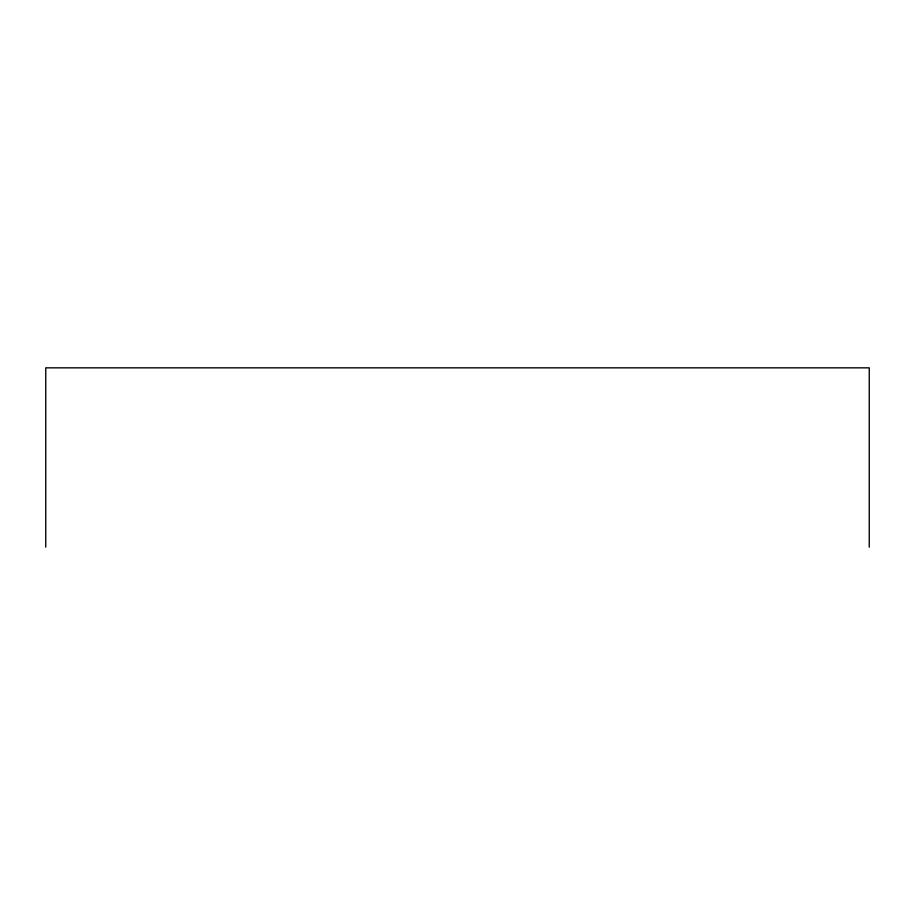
<?xml version="1.0" encoding="UTF-8"?>
<svg xmlns="http://www.w3.org/2000/svg" width="915" height="915" viewBox="0 0 915 915"><rect width="100%" height="100%" fill="white"/><g stroke="black" fill="none" stroke-linecap="round" stroke-linejoin="round"><path stroke-width="1.37" d="M869.25 547.159L869.25 367.841L45.75 367.841L45.75 547.159"/></g></svg>
